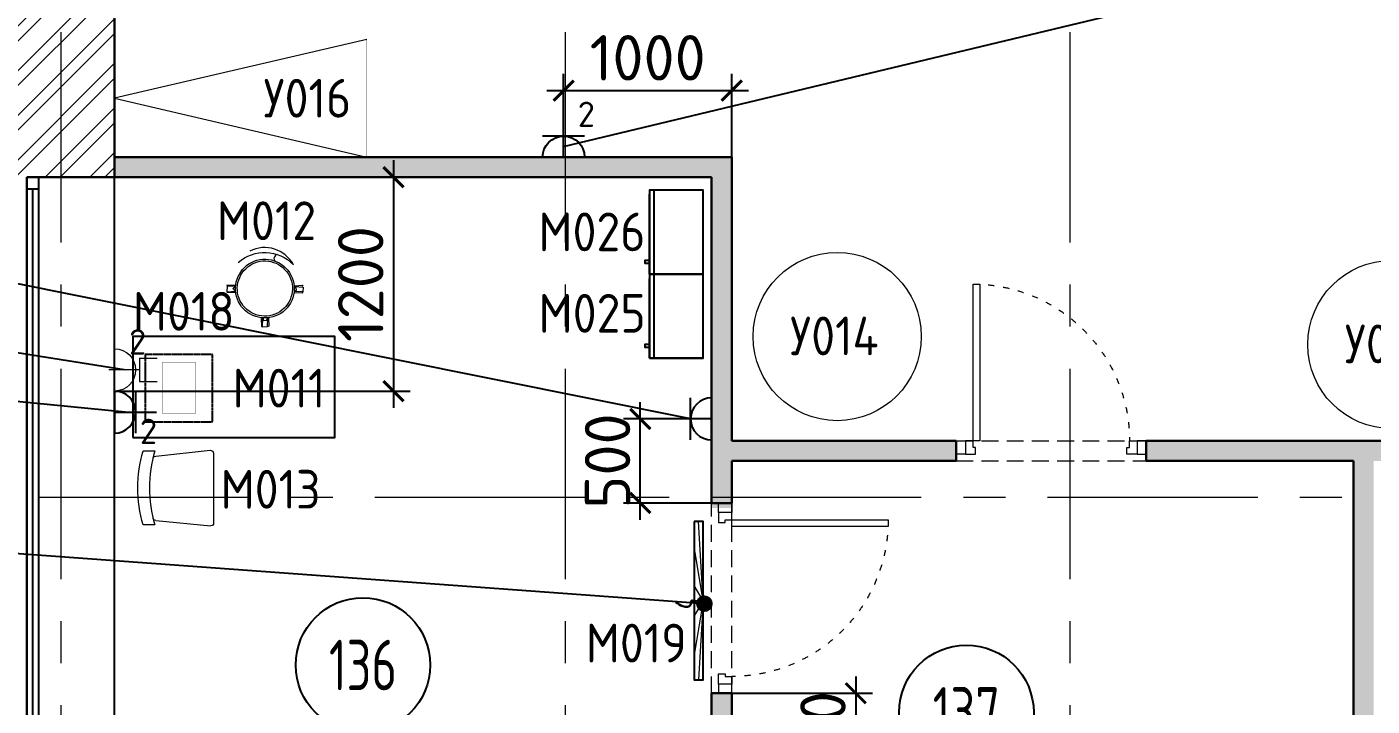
# Model space of a CAD drawing. Header units: millimetres. Extents: x -8417289 to 9420486, y 0 to 166066.
# Drawn here: x -212435 to -204436, y 90358 to 94394 of the extents above; entities that cross this region are included whole.
import ezdxf
from ezdxf import colors
from ezdxf.entities.mleader import LeaderData, LeaderLine
from ezdxf.enums import TextEntityAlignment as Align
from ezdxf.math import Vec2, Vec3

# ---------------------------------------------------------------- set-up
doc = ezdxf.new("R2010")
doc.units = ezdxf.units.MM
doc.header["$MEASUREMENT"] = 0
doc.header["$PDMODE"] = 3
doc.header["$PDSIZE"] = -4
for name, pattern in [('ACAD_ISO03W100', [30, 12, -18]), ('ADSK_Штриховая_ш2 п1', [3, 2, -1]), ('CENTER', [2, 1.25, -0.25, 0.25, -0.25]), ('HIDDEN', [6, 4, -2])]:
    doc.linetypes.add(name, pattern=pattern)
doc.layers.get('0').update_dxf_attribs({"color": 250, "lineweight": 9})
doc.layers.get('Defpoints').update_dxf_attribs({"color": 6})
for name, color, linetype, lineweight in [('_АР ТЕКСТ', 250, 'Continuous', 25), ('АР_Двери', 175, 'Continuous', 18), ('АР_Маркер экспликации', 239, 'Continuous', 13), ('АР_Номер помещения', 1, 'Continuous', 25), ('АР_Оси', 195, 'Continuous', 9), ('АР_Перегородки газоблок', 165, 'Continuous', 30), ('АР_Перегородки газоблок_Штрих', 165, 'Continuous', 5), ('АР_Сущ Несущая стена', 216, 'Continuous', 30), ('АР_тонкая линия', 250, 'Continuous', 0), ('АР_Штриховка кирпич', 250, 'Continuous', 9), ('ТХ_мебель передв', 250, 'Continuous', 13), ('ТХ_ОСНОВНОЙ', 103, 'Continuous', 25), ('ТХ_розетки СС', 3, 'Continuous', 0)]:
    doc.layers.add(name, color=color, linetype=linetype, lineweight=lineweight)
for name, color, linetype in [('АР_новое окно', 155, 'Continuous'), ('ТХ_мебель передв_поз', 251, 'Continuous'), ('ТХ_мебель_мед', 210, 'Continuous'), ('ТХ_мебель_мед_поз', 210, 'Continuous'), ('ТХ_обор_мед', 212, 'Continuous'), ('ТХ_обор_мед_поз', 212, 'Continuous'), ('ТХ_привязки ЭО', 96, 'Continuous'), ('ТХ_привязки_ВК', 174, 'Continuous'), ('ТХ_привязки_СС', 3, 'Continuous'), ('ТХ_привязки_ЭО', 96, 'Continuous'), ('ТХ_розетки ЭО', 86, 'Continuous')]:
    doc.layers.add(name, color=color, linetype=linetype)
doc.styles.add('GOST 2.304', font='CS_Gost2304.shx')
doc.styles.add('gost_A', font='CS_Gost2304.shx', dxfattribs={"width": 0.71})
doc.styles.add('ISOCPEUR', font='isocpeur.TTF')
doc.styles.add('ISOCPEUR_1', font='isocpeur.TTF', dxfattribs={"width": 0.9, "height": 250})
doc.dimstyles.new('R_100', dxfattribs={"dimtxt": 270, "dimasz": 120, "dimexe": 100, "dimexo": 0, "dimgap": 60, "dimtad": 1, "dimdec": 0, "dimrnd": 50, "dimzin": 0, "dimdsep": 46, "dimtxsty": 'ISOCPEUR', "dimblk": 'ARCHTICK', "dimcen": 0, "dimdle": 100, "dimclrd": 256, "dimclre": 256, "dimclrt": 256, "dimadec": 0, "dimazin": 0, "dimtfac": 2, "dimtdec": 0, "dimtofl": 0, "dimtmove": 1, "dimatfit": 3, "dimfxl": 1, "dimtvp": 3, "dimtolj": 1, "dimtzin": 0, "dimarcsym": 0})
pattern_1 = [(50, (0, 0), (215.17805, -18.82564), [22.5, -247.5]), (355, (0, 0), (-41.6254, 225.65764), [18, -198]), (100.45144, (17.93, -1.57), (173.55265, 206.832), [19.12206, -210.34263]), (46.1842, (0, 60), (320.1724, -49.65578), [33.75, -371.25]), (96.63564, (26.68, 55.86), (280.3986, 292.2356), [28.6831, -315.51413]), (351.18416, (0, 60), (280.3986, 292.2356), [27, -297]), (21, (30, 45), (179.07212, -120.78567), [22.5, -247.5]), (326, (30, 45), (72.9946, 217.54501), [18, -198]), (71.45144, (44.92, 34.93), (252.06671, 96.75935), [19.12206, -210.34263]), (37.5, (0, 0), (3.647957, 99.868156), [0, -195.6, 0, -201, 0, -198.75]), (7.5, (0, 0), (78.92086, 118.323514), [0, -114.6, 0, -191.1, 0, -75.75]), (327.5, (-66.9, 0), (160.14673, -6.766462), [0, -75, 0, -234, 0, -310.5]), (317.5, (-96.9, 0), (174.95585, 30.031495), [0, -97.5, 0, -155.4, 0, -220.5])]

# ---------------------------------------------------------------- blocks, each defined once
blk = doc.blocks.new('*U1018')
blk.add_lwpolyline([(-100, 80), (-100, 1010), (-140, 1010), (-140, 80)], close=True)
for points in [[(-1130, 0), (-1130, 80), (-1075, 80), (-1075, 0), (-1130, 0)], [(-1075, 80), (-1075, 0), (-1015, 0), (-1015, 40), (-1030, 40), (-1030, 80), (-1075, 80)], [(-55, 80), (-55, 0), (-115, 0), (-115, 40), (-100, 40), (-100, 80), (-55, 80)], [(0, 0), (0, 80), (-55, 80), (-55, 0), (0, 0)]]:
    blk.add_lwpolyline(points)
at = {"linetype": 'ACAD_ISO03W100', "ltscale": 3}
blk.add_arc((-100, 80), 930, 90, 180, dxfattribs=at)
blk = doc.blocks.new('*U158')
at = {"layer": 'АР_новое окно', "lineweight": 20}
for p, q in [((0, 3800), (-70, 3800)), ((0, 0), (-70, 0))]:
    blk.add_line(p, q, dxfattribs=at)
at = {"layer": 'АР_новое окно'}
for p, q in [((-70, 3800), (-70, 0)), ((-70, 0), (-70, 3800)), ((0, 3800), (0, 0)), ((0, 3730), (-70, 3730)), ((-35, 3730), (-35, 70)), ((0, 70), (-70, 70))]:
    blk.add_line(p, q, dxfattribs=at)
blk = doc.blocks.new('*U66')
at = {"layer": 'АР_Номер помещения', "color": 7}
blk.add_circle((-13696.1, 2220.2), 400, dxfattribs=at)
at = {"color": 7, "style": 'ISOCPEUR', "width": 0.7, "flags": 1}
blk.add_attdef('КАТЕГОРИЯ', (-499.2, -2092.2), '', height=250, dxfattribs=at)
at = {"layer": 'АР_Номер помещения', "color": 7, "style": 'ISOCPEUR', "width": 0.7}
blk.add_attdef('НОМЕР_ПОМЕЩЕНИЯ', text='', height=300, dxfattribs=at).set_placement((-13696.1, 2220.2), align=Align.MIDDLE_CENTER)
blk = doc.blocks.new('*U67')
at = {"layer": 'АР_Номер помещения', "color": 7}
blk.add_circle((-16592.6, 3714), 400, dxfattribs=at)
at = {"color": 7, "style": 'ISOCPEUR', "width": 0.7, "flags": 1}
blk.add_attdef('КАТЕГОРИЯ', (-499.2, -2092.2), '', height=250, dxfattribs=at)
at = {"layer": 'АР_Номер помещения', "color": 7, "style": 'ISOCPEUR', "width": 0.7}
blk.add_attdef('НОМЕР_ПОМЕЩЕНИЯ', text='', height=300, dxfattribs=at).set_placement((-16592.6, 3714), align=Align.MIDDLE_CENTER)
blk = doc.blocks.new('_DotSmall')
at = {"color": 0, "linetype": 'ByBlock', "const_width": 0.5}
blk.add_lwpolyline([(-0.0625, 0, 1), (0.0625, 0, 1)], format="xyb", close=True, dxfattribs=at)
blk = doc.blocks.new('У014')
at = {"layer": 'ТХ_мебель передв'}
blk.add_circle((-169652.2, 43208.2, -0.6), 500, dxfattribs=at)
blk = doc.blocks.new('У016')
at = {"layer": 'ТХ_мебель передв', "lineweight": 0, "ltscale": 100, "transparency": 33554687}
for p, q in [((-49562.5, 37416.5), (-49212.5, 35916.5)), ((-49212.5, 35916.5), (-48862.5, 37416.5))]:
    blk.add_line(p, q, dxfattribs=at)
at = {"layer": 'ТХ_мебель передв', "lineweight": 0, "ltscale": 100, "transparency": 33554687, "const_width": 1}
blk.add_lwpolyline([(-49562.5, 37416.5), (-49562.5, 35916.5), (-48862.5, 35916.5), (-48862.5, 37416.5)], close=True, dxfattribs=at)
blk = doc.blocks.new('стол с тумбой 1200х600')
blk.add_lwpolyline([(-19012.2, 19801.1), (-19012.2, 21001.1), (-19612.2, 21001.1), (-19612.2, 19801.1)], close=True)
at = {"linetype": 'HIDDEN', "ltscale": 0.1}
blk.add_lwpolyline([(-19505.4, 19874.7), (-19105.4, 19874.7), (-19105.4, 20274.7), (-19505.4, 20274.7)], close=True, dxfattribs=at)
blk = doc.blocks.new('М012')
at = {"layer": 'ТХ_мебель_мед', "lineweight": 0}
for points in [[(369498.5, -212973.8), (369482.6, -212920.9), (369487.9, -212920.9)], [(369535.5, -212957.9), (369525, -212910.3), (369519.7, -212915.6)], [(369392.6, -213159.1), (369345, -213169.7), (369345, -213180.3)], [(369403.2, -213201.4), (369355.5, -213212), (369355.5, -213206.7)], [(369588.5, -213307.3), (369604.4, -213355), (369609.7, -213349.7)], [(369630.8, -213291.4), (369646.7, -213344.4), (369641.4, -213344.4)]]:
    blk.add_lwpolyline(points, dxfattribs=at)
for points in [[(369530.2, -212957.9), (369514.4, -212910.3), (369487.9, -212920.9), (369503.8, -212968.5), (369509.1, -212952.6), (369519.7, -212952.6)], [(369392.6, -213164.4), (369345, -213180.3), (369350.3, -213206.7), (369403.2, -213190.9), (369387.3, -213190.9), (369382, -213175)], [(369625.5, -213296.7), (369641.4, -213344.4), (369609.7, -213355), (369599.1, -213302), (369609.7, -213312.6), (369620.2, -213312.6)]]:
    blk.add_lwpolyline(points, close=True, dxfattribs=at)
for points in [[(369567.3, -213307.3, 0.409091), (369742, -213132.6, 0.409091), (369567.3, -212957.9, 0.420501), (369392.6, -213132.6, 0.420501)], [(369567.3, -213296.7, 0.41129), (369731.4, -213132.6, 0.41129), (369567.3, -212968.5, 0.41129), (369403.2, -213132.6, 0.41129)]]:
    blk.add_lwpolyline(points, format="xyb", close=True, dxfattribs=at)
blk.add_lwpolyline([(369757.9, -213243.8, 0.40938), (369657.3, -212931.5, -0.409379), (369805.5, -213159.1)], format="xyb", dxfattribs=at)
for points in [[(369742, -213005.6), (369742, -213016.2), (369736.7, -213026.7), (369726.1, -213032)], [(369726.1, -213032), (369720.8, -213032), (369715.5, -213032), (369710.2, -213032)]]:
    blk.add_open_spline(points, degree=3, dxfattribs=at)
blk = doc.blocks.new('М018')
at = {"layer": 'ТХ_обор_мед', "ltscale": 100, "const_width": 2}
blk.add_lwpolyline([(-242944.5, 88359.5), (-242744.5, 88359.5), (-242744.5, 88059.5), (-242944.5, 88059.5)], close=True, dxfattribs=at)
blk = doc.blocks.new('М013')
at = {"lineweight": 0}
for points in [[(364127.8, -214787.9), (363799.5, -214756.1)], [(364127.8, -215169.1), (363804.8, -215206.1)]]:
    blk.add_lwpolyline(points, dxfattribs=at)
blk.add_lwpolyline([(364201.9, -215200.8), (364133.1, -215200.8, 0.144578), (364133.1, -214761.4), (364201.9, -214761.4, -0.144578)], format="xyb", close=True, dxfattribs=at)
for points in [[(363783.7, -214772), (363783.7, -214761.4), (363789, -214756.1), (363799.5, -214756.1)], [(363783.7, -215190.3), (363783.7, -215047.3), (363783.7, -214909.7), (363783.7, -214772)], [(364127.8, -214787.9), (364138.4, -214787.9), (364143.7, -214798.5), (364143.7, -214803.8)], [(364143.7, -215153.2), (364143.7, -215163.8), (364138.4, -215169.1), (364127.8, -215169.1)], [(363804.8, -215206.1), (363794.3, -215206.1), (363783.7, -215195.5), (363783.7, -215185)]]:
    blk.add_open_spline(points, degree=3, dxfattribs=at)
blk = doc.blocks.new('шкаф 500х320')
at = {"extrusion": (6.19742e-05, 0.000470712, 1)}
for p, q in [((36167.1, 31397.7, 0.1), (36167.1, 31872.7, -0.1)), ((36195, 31397.7, 0.1), (36195, 31897.7, 0.1)), ((36487.1, 31397.7, 0.1), (36167.1, 31397.7, 0.1))]:
    blk.add_line(p, q, dxfattribs=at)
at = {"elevation": 0.1}
blk.add_lwpolyline([(36167.1, 31397.7), (36487.1, 31397.7), (36487.1, 31897.7), (36167.1, 31897.7)], close=True, dxfattribs=at)
at = {"extrusion": (6.19742e-05, 0.000470712, 1), "elevation": 17.1}
blk.add_lwpolyline([(36167.1, 31462.9), (36167.1, 31479.4), (36138.9, 31479.4), (36138.9, 31462.9)], close=True, dxfattribs=at)
blk = doc.blocks.new('A$C037C7971')
at = {"lineweight": 18}
for q in [(0, 27), (148.3, 0), (381.3, 0), (471, 0), (942, 27), (793.7, 0), (560.7, 0)]:
    blk.add_line((471, 54), q, dxfattribs=at)
blk.add_lwpolyline([(0, 0), (942, 0), (942, 54), (0, 54)], close=True)
blk = doc.blocks.new('*U3110')
at = {"color": 0, "linetype": 'ByBlock', "lineweight": -2}
for p, q in [((0, 2.5), (0, -2.5)), ((2.5, 2.5), (2.5, -2.5)), ((0, 0), (2.5, 0)), ((2.5, 0), (5, 0))]:
    blk.add_line(p, q, dxfattribs=at)
blk.add_arc((0, 0), 2.5, 270, 90, dxfattribs=at)
at = {"style": 'GOST 2.304', "width": 0.8, "flags": 1}
blk.add_attdef('MARKA', (-9.86, 4.54), '', height=2.5, dxfattribs=at)
at = {"ltscale": 50, "style": 'gost_A', "width": 0.71}
blk.add_attdef('№GRUP', text='', height=2.5, dxfattribs=at).set_placement((5.14, 6.05), align=Align.MIDDLE_CENTER)
blk = doc.blocks.new('_ArchTick')
at = {"color": 0, "linetype": 'ByBlock', "const_width": 0.15}
blk.add_lwpolyline([(-0.5, -0.5), (0.5, 0.5)], dxfattribs=at)
blk = doc.blocks.new('*D2738')
at = {"layer": 'Defpoints', "color": 0, "linetype": 'ByBlock', "lineweight": 13, "ltscale": 500, "transparency": 16777216}
for p in [(-208243.8, 94016), (-209243.8, 93620.7), (-208243.8, 93620.7)]:
    blk.add_point(p, dxfattribs=at)
at = {"layer": 'ТХ_привязки_ЭО', "linetype": 'ByBlock', "lineweight": -2, "ltscale": 500, "transparency": 16777216}
for p, q in [((-209243.8, 93620.7), (-209243.8, 94116)), ((-208243.8, 93620.7), (-208243.8, 94116)), ((-209343.8, 94016), (-208143.8, 94016))]:
    blk.add_line(p, q, dxfattribs=at)
at = {"layer": 'ТХ_привязки_ЭО', "linetype": 'ByBlock', "lineweight": -2, "ltscale": 500, "transparency": 16777216, "xscale": 120, "yscale": 120, "zscale": 120, "rotation": 180}
blk.add_blockref('_ArchTick', (-209243.8, 94016), dxfattribs=at)
at = {"layer": 'ТХ_привязки_ЭО', "linetype": 'ByBlock', "lineweight": -2, "ltscale": 500, "transparency": 16777216, "xscale": 120, "yscale": 120, "zscale": 120}
blk.add_blockref('_ArchTick', (-208243.8, 94016), dxfattribs=at)
at = {"layer": 'ТХ_привязки_ЭО', "linetype": 'ByBlock', "lineweight": 13, "ltscale": 500, "transparency": 16777216, "insert": (-208743.8, 94211), "char_height": 270, "attachment_point": 5, "style": 'ISOCPEUR'}
blk.add_mtext('\\A1;1000', dxfattribs=at)
blk = doc.blocks.new('_None')
blk = doc.blocks.new('RG45 блок на 2 шт')
at = {"color": 0, "linetype": 'ByBlock', "lineweight": -2, "ltscale": 100}
for p, q in [((-22.3, 120.5), (-22.3, -120.5)), ((-163.9, 66.1), (-265.9, 66.1)), ((-163.9, 66.1), (-163.9, -66.1)), ((-163.9, 0), (10.4, 0)), ((-163.9, -66.1), (-265.9, -66.1))]:
    blk.add_line(p, q, dxfattribs=at)
blk.add_arc((-22.3, 0), 120.5, 90, 270, dxfattribs=at)
blk = doc.blocks.new('*D2791')
at = {"layer": 'Defpoints', "color": 0, "linetype": 'ByBlock', "lineweight": 13, "ltscale": 500, "transparency": 16777216}
for p in [(-212368.7, 93502.2), (-211914, 92230.7), (-210255.3, 92230.7)]:
    blk.add_point(p, dxfattribs=at)
at = {"layer": 'ТХ_привязки_ЭО', "linetype": 'ByBlock', "lineweight": -2, "ltscale": 500, "transparency": 16777216}
for p, q in [((-210255.3, 93602.2), (-210255.3, 92130.7)), ((-212368.7, 93502.2), (-210155.3, 93502.2)), ((-211914, 92230.7), (-210155.3, 92230.7))]:
    blk.add_line(p, q, dxfattribs=at)
at = {"layer": 'ТХ_привязки_ЭО', "linetype": 'ByBlock', "lineweight": -2, "ltscale": 500, "transparency": 16777216, "xscale": 120, "yscale": 120, "zscale": 120}
for p, rotation in [((-210255.3, 93502.2), 90), ((-210255.3, 92230.7), 270)]:
    blk.add_blockref('_ArchTick', p, dxfattribs=dict(at, rotation=rotation))
at = {"layer": 'ТХ_привязки_ЭО', "linetype": 'ByBlock', "lineweight": 13, "ltscale": 500, "transparency": 16777216, "insert": (-210450.3, 92866.4), "char_height": 270, "attachment_point": 5, "rotation": 90, "style": 'ISOCPEUR'}
blk.add_mtext('\\A1;1200', dxfattribs=at)
blk = doc.blocks.new('A$Cac6d02b9')
at = {"lineweight": 30}
h = blk.add_hatch(color=256, dxfattribs=at)
edge = h.paths.add_edge_path()
edge.add_arc((43.1, 43.1), 43.1, 0, 360)
blk.add_circle((43.1, 43.1), 43.1, dxfattribs=at)
blk.add_spline([(33.3, 212.6), (58.3, 170.6), (49.2, 125.1), (25.4, 120.5), (43.1, 86.2)], degree=3, dxfattribs=at)
blk = doc.blocks.new('*D2793')
at = {"layer": 'Defpoints', "color": 0, "linetype": 'ByBlock', "lineweight": 13, "ltscale": 500, "transparency": 16777216}
for p in [(-208787.6, 92064.9), (-208426.3, 92064.9), (-208363.8, 91564.9)]:
    blk.add_point(p, dxfattribs=at)
at = {"layer": 'ТХ_привязки_ЭО', "linetype": 'ByBlock', "lineweight": -2, "ltscale": 500, "transparency": 16777216}
for p, q in [((-208787.6, 91464.9), (-208787.6, 92164.9)), ((-208426.3, 92064.9), (-208887.6, 92064.9)), ((-208363.8, 91564.9), (-208887.6, 91564.9))]:
    blk.add_line(p, q, dxfattribs=at)
at = {"layer": 'ТХ_привязки_ЭО', "linetype": 'ByBlock', "lineweight": -2, "ltscale": 500, "transparency": 16777216, "xscale": 120, "yscale": 120, "zscale": 120}
for p, rotation in [((-208787.6, 92064.9), 90), ((-208787.6, 91564.9), 270)]:
    blk.add_blockref('_ArchTick', p, dxfattribs=dict(at, rotation=rotation))
at = {"layer": 'ТХ_привязки_ЭО', "linetype": 'ByBlock', "lineweight": 13, "ltscale": 500, "transparency": 16777216, "insert": (-208982.6, 91814.9), "char_height": 270, "attachment_point": 5, "rotation": 90, "style": 'ISOCPEUR'}
blk.add_mtext('\\A1;500', dxfattribs=at)
blk = doc.blocks.new('*D2795')
at = {"layer": 'Defpoints', "color": 0, "linetype": 'ByBlock', "lineweight": 13, "ltscale": 500, "transparency": 16777216}
for p in [(-208363.7, 90434.6), (-208363.7, 89882.7, -0.6), (-207506.5, 89882.7)]:
    blk.add_point(p, dxfattribs=at)
at = {"layer": 'ТХ_привязки_ВК', "linetype": 'ByBlock', "lineweight": -2, "ltscale": 500, "transparency": 16777216}
for p, q in [((-207506.5, 90534.6), (-207506.5, 89782.7)), ((-208363.7, 90434.6), (-207406.5, 90434.6)), ((-208363.7, 89882.7), (-207406.5, 89882.7))]:
    blk.add_line(p, q, dxfattribs=at)
at = {"layer": 'ТХ_привязки_ВК', "linetype": 'ByBlock', "lineweight": -2, "ltscale": 500, "transparency": 16777216, "xscale": 120, "yscale": 120, "zscale": 120}
for p, rotation in [((-207506.5, 90434.6), 90), ((-207506.5, 89882.7), 270)]:
    blk.add_blockref('_ArchTick', p, dxfattribs=dict(at, rotation=rotation))
at = {"layer": 'ТХ_привязки_ВК', "linetype": 'ByBlock', "lineweight": 13, "ltscale": 500, "transparency": 16777216, "insert": (-207701.5, 90158.6), "char_height": 270, "attachment_point": 5, "rotation": 90, "style": 'ISOCPEUR'}
blk.add_mtext('\\A1;550', dxfattribs=at)

msp = doc.modelspace()

# ---------------------------------------------------------------- hatches: boundary and pattern name
at = {"layer": 'АР_Перегородки газоблок_Штрих', "ltscale": 100}
h = msp.add_hatch(dxfattribs=at)
h.set_pattern_fill('AR-CONC', color=256, scale=30)
h.set_pattern_definition(pattern_1)
h.paths.add_polyline_path([(-208243.8, 93620.7), (-211915, 93620.7), (-211915, 93500.7), (-208363.8, 93500.7), (-208363.8, 91534.9), (-208243.7, 91534.9), (-208243.7, 91815.7), (-206908.8, 91815.7), (-206908.8, 91935.7), (-208243.7, 91935.7)])
h = msp.add_hatch(dxfattribs=at)
h.set_pattern_fill('AR-CONC', color=256, scale=30)
h.set_pattern_definition(pattern_1)
h.paths.add_polyline_path([(-204426.4, 91815.7), (-201957.5, 91815.7), (-201957.5, 91935.7), (-205778.8, 91935.7), (-205778.8, 91815.7), (-204546.4, 91815.7), (-204546.4, 86840.6), (-204426.4, 86840.6), (-204426.4, 87522.7), (-200554.9, 87522.7), (-200554, 87523.6), (-200554, 87642.7), (-204426.4, 87642.7)])
h = msp.add_hatch(dxfattribs=at)
h.set_pattern_fill('AR-CONC', color=256, scale=30)
h.set_pattern_definition(pattern_1)
h.paths.add_polyline_path([(-208243.8, 90434.9), (-208363.8, 90434.9), (-208362.9, 87620.7), (-211914, 87620.7), (-211914, 87500.7), (-208364.4, 87500.7), (-208363.8, 86892), (-208243.8, 86892)])
at = {"layer": 'АР_Штриховка кирпич', "ltscale": 100}
h = msp.add_hatch(dxfattribs=at)
h.set_pattern_fill('ANSI32', color=256, scale=500)
h.set_pattern_definition([(45, (-1163480.52, 164822.8), (-132.58252, 132.58252), []), (45, (-1163392.13, 164822.8), (-132.58252, 132.58252), [])])
h.paths.add_polyline_path([(-211914, 95120.7), (-212554, 95120.7), (-212554, 93500.7), (-211914, 93500.7)])

# ---------------------------------------------------------------- linework, layer by layer
at = {"layer": 'АР_новое окно'}
msp.add_line((-211914, 89700.7), (-211914, 93500.7), dxfattribs=at)
at = {"layer": 'АР_Оси', "linetype": 'CENTER', "ltscale": 1000}
for p, q in [((-212233.9, 134363.2), (-212233.9, 78630.8)), ((-209233.9, 134363.2), (-209233.9, 78630.8)), ((-206233.9, 134363.2), (-206233.9, 78630.8)), ((-224366.7, 91600.7), (-141188.3, 91600.7))]:
    msp.add_line(p, q, dxfattribs=at)
at = {"layer": 'АР_Перегородки газоблок', "ltscale": 100}
for points in [[(-211915, 93620.7), (-208243.8, 93620.7)], [(-208243.8, 93620.7), (-208243.7, 91935.7)], [(-208363.8, 93500.7), (-211915, 93500.7)], [(-208363.8, 91564.9), (-208363.8, 93500.7)], [(-208243.7, 91935.7), (-206908.8, 91935.7)], [(-206908.8, 91935.7), (-206908.8, 91815.7)], [(-205778.8, 91815.7), (-205778.8, 91935.7)], [(-205778.8, 91935.7), (-201957.5, 91935.7)], [(-206908.8, 91815.7), (-208243.7, 91815.7)], [(-208243.7, 91815.7), (-208243.7, 91564.9)], [(-204546.4, 91815.7), (-205778.8, 91815.7)], [(-204546.4, 86840.6), (-204546.4, 91815.7)], [(-208243.8, 91564.9), (-208363.8, 91564.9)], [(-208362.9, 87620.7), (-208363.8, 90434.9)], [(-208363.8, 90434.9), (-208243.8, 90434.9)], [(-208243.8, 90434.9), (-208243.8, 86892)]]:
    msp.add_lwpolyline(points, dxfattribs=at)
at = {"layer": 'АР_Сущ Несущая стена', "ltscale": 100}
for p, q in [((-211914, 93500.7), (-211914, 95120.7)), ((-212435.1, 93500.7), (-211914, 93500.7)), ((-212435.1, 93500.7), (-211914, 93500.7)), ((-212435.1, 93500.7), (-211914, 93500.7)), ((-212435.1, 93435.7), (-212435.1, 93500.7))]:
    msp.add_line(p, q, dxfattribs=at)
at = {"layer": 'АР_Сущ Несущая стена', "color": 4, "lineweight": 15, "ltscale": 100}
msp.add_line((-212435.1, 89700.7), (-212435.1, 93500.7), dxfattribs=at)
at = {"layer": 'АР_тонкая линия', "linetype": 'ADSK_Штриховая_ш2 п1', "ltscale": 50}
for p, q in [((-206908.8, 91935.7), (-205778.8, 91935.4)), ((-206908.8, 91815.7), (-205778.8, 91815.2)), ((-208363.7, 90434.6), (-208363.4, 91564.6)), ((-208244.2, 90434.6), (-208243.7, 91564.7))]:
    msp.add_line(p, q, dxfattribs=at)

# ---------------------------------------------------------------- block references
at = {"layer": 'АР_Двери', "xscale": -1}
msp.add_blockref('*U1018', (-206908.8, 91855.7), dxfattribs=at)
at = {"layer": 'АР_Двери', "xscale": -1, "rotation": 270}
msp.add_blockref('*U1018', (-208323.7, 91564.7), dxfattribs=at)
at = {"layer": 'АР_Маркер экспликации', "color": 7}
ref = msp.add_blockref('*U66', (-196740.8, 88382.3), dxfattribs=at)
ref.add_attrib('НОМЕР_ПОМЕЩЕНИЯ', '136', dxfattribs={"layer": 'АР_Номер помещения', "color": 7, "height": 300, "style": 'ISOCPEUR', "width": 0.7}).set_placement((-210436.9, 90602.5), align=Align.MIDDLE_CENTER)
ref = msp.add_blockref('*U67', (-190256, 86607.2), dxfattribs=at)
ref.add_attrib('НОМЕР_ПОМЕЩЕНИЯ', '137', dxfattribs={"layer": 'АР_Номер помещения', "color": 7, "height": 300, "style": 'ISOCPEUR', "width": 0.7}).set_placement((-206848.6, 90321.2), align=Align.MIDDLE_CENTER)
at = {"layer": 'АР_новое окно', "xscale": -1, "rotation": 180}
msp.add_blockref('*U158', (-212365.1, 93500.7), dxfattribs=at)
at = {"layer": 'ТХ_мебель передв', "rotation": 270}
msp.add_blockref('У016', (-247830.5, 44758.1), dxfattribs=at)
at = {"layer": 'ТХ_мебель передв'}
for p in [(-37964.8, 49346.3, 0.6), (-34666.5, 49299, 0.6)]:
    msp.add_blockref('У014', p, dxfattribs=at)
at = {"layer": 'ТХ_мебель_мед'}
for p in [(-244900.5, 61527.5, -0.1), (-244900.5, 61027.5, -0.1)]:
    msp.add_blockref('шкаф 500х320', p, dxfattribs=at)
for name, p, rotation in [('стол с тумбой 1200х600', (-231605.8, 72942.8), 270), ('М013', (152458.5, -123326.2), 180)]:
    msp.add_blockref(name, p, dxfattribs=dict(at, rotation=rotation))
at = {"layer": 'ТХ_обор_мед', "xscale": -1}
msp.add_blockref('М018', (-454375.6, 4040.4), dxfattribs=at)
at = {"layer": 'ТХ_обор_мед', "lineweight": 0, "rotation": 270}
msp.add_blockref('A$C037C7971', (-208467.8, 91455.8), dxfattribs=at)
at = {"layer": 'ТХ_ОСНОВНОЙ', "xscale": -1, "rotation": 285.5889964700162}
msp.add_blockref('М012', (93587.7, -205856.4), dxfattribs=at)
at = {"layer": 'ТХ_розетки СС', "ltscale": 50, "xscale": -1.041666665, "yscale": 1.041666665, "zscale": 1.041666665}
msp.add_blockref('RG45 блок на 2 шт', (-211937.3, 92356.2), dxfattribs=at)
at = {"layer": 'ТХ_розетки ЭО', "linetype": 'ByBlock', "ltscale": 50, "xscale": -50, "yscale": 50, "zscale": 50, "rotation": 270}
msp.add_blockref('*U3110', (-209243.8, 93620.7), dxfattribs=at)
at = {"layer": 'ТХ_розетки ЭО', "ltscale": 50, "xscale": 50, "yscale": 50, "zscale": 50}
msp.add_blockref('*U3110', (-211914, 92105.7), dxfattribs=at)
at = {"layer": 'ТХ_розетки ЭО', "ltscale": 50, "xscale": 50, "yscale": 50, "zscale": 50, "rotation": 180}
msp.add_blockref('*U3110', (-208363.8, 92064.9), dxfattribs=at)
at = {"layer": 'ТХ_розетки ЭО', "color": 1, "lineweight": 60, "ltscale": 100, "xscale": -1, "rotation": 90}
msp.add_blockref('A$Cac6d02b9', (-208363.6, 91009.9), dxfattribs=at)

# ---------------------------------------------------------------- texts
at = {"layer": 'ТХ_мебель передв_поз', "lineweight": 35, "style": 'ISOCPEUR_1', "width": 0.9}
msp.add_text('У016', height=230, dxfattribs=at).set_placement((-211028.5, 93855.6))
at = {"layer": 'ТХ_мебель передв_поз', "style": 'ISOCPEUR_1', "width": 0.9}
for p in [(-207897.5, 92443), (-204599.2, 92395.6)]:
    msp.add_text('У014', height=230, dxfattribs=at).set_placement(p)
at = {"layer": 'ТХ_мебель_мед_поз', "style": 'ISOCPEUR_1', "width": 0.9}
for s, p in [('М012', (-211306.1, 93127.6)), ('М026', (-209394.1, 93061.5)), ('М025', (-209393.1, 92577.5)), ('М011', (-211212.7, 92132.9)), ('М013', (-211284.1, 91531.9))]:
    msp.add_text(s, height=230, dxfattribs=at).set_placement(p)
at = {"layer": 'ТХ_обор_мед_поз', "style": 'ISOCPEUR_1', "width": 0.9}
for s, p in [('М018', (-211805.7, 92589.4)), ('М019', (-209112.5, 90617.9, -0.6))]:
    msp.add_text(s, height=230, dxfattribs=at).set_placement(p)
at = {"layer": 'ТХ_розетки СС', "style": 'ISOCPEUR'}
msp.add_text('2', height=150, dxfattribs=at).set_placement((-211828, 92447.7, 0))
at = {"layer": 'ТХ_розетки ЭО', "style": 'ISOCPEUR'}
for p in [(-209160, 93800.4, 0), (-211763.5, 91915.9, 0)]:
    msp.add_text('2', height=150, dxfattribs=at).set_placement(p)

# ---------------------------------------------------------------- dimensions: what is measured, and where the dimension line sits
at = {"layer": 'ТХ_привязки_ВК', "linetype": 'ByBlock', "lineweight": 13, "ltscale": 500}
dim = msp.add_linear_dim(base=(-207506.5, 89882.7), p1=(-208363.7, 90434.6), p2=(-208363.7, 89882.7, -0.6), angle=90, dimstyle='R_100', override={"dimpost": '\\X'}, dxfattribs=at)
dim.commit()
dim.dimension.update_dxf_attribs({"geometry": '*D2795', "text_midpoint": (-207506.5, 90158.6), "dimtype": 160})
at = {"layer": 'ТХ_привязки_ЭО', "linetype": 'ByBlock', "lineweight": 13, "ltscale": 500}
dim = msp.add_linear_dim(base=(-208243.8, 94016), p1=(-209243.8, 93620.7), p2=(-208243.8, 93620.7), dimstyle='R_100', override={"dimpost": '\\X'}, dxfattribs=at)
dim.commit()
dim.dimension.update_dxf_attribs({"geometry": '*D2738', "text_midpoint": (-208743.8, 94211)})
dim = msp.add_linear_dim(base=(-210255.3, 92230.7), p1=(-212368.7, 93502.2), p2=(-211914, 92230.7), angle=90, text='1200', dimstyle='R_100', override={"dimpost": '\\X'}, dxfattribs=at)
dim.commit()
dim.dimension.update_dxf_attribs({"geometry": '*D2791', "text_midpoint": (-210450.3, 92866.4)})
dim = msp.add_linear_dim(base=(-208787.6, 92064.9), p1=(-208363.8, 91564.9), p2=(-208426.3, 92064.9), angle=90, dimstyle='R_100', override={"dimpost": '\\X'}, dxfattribs=at)
dim.commit()
dim.dimension.update_dxf_attribs({"geometry": '*D2793', "text_midpoint": (-208787.6, 91814.9), "dimtype": 160})

# ---------------------------------------------------------------- leaders
at = {"layer": '_АР ТЕКСТ'}
ml = msp.add_multileader_mtext('Standard', dxfattribs=at)
ml.set_content('{\\W0.8;-2,550}', color=256, style='ISOCPEUR')
ml.set_leader_properties(color=256, linetype='Continuous', lineweight=-1)
ml.set_arrow_properties(name='DOTSMALL')
ml.build(insert=Vec2(0, 0))
ml.multileader.update_dxf_attribs({"has_text_frame": 1, "text_left_attachment_type": 4, "text_right_attachment_type": 4, "dogleg_length": 100, "arrow_head_size": 180})
ctx = ml.context
ctx.base_point, ctx.char_height, ctx.arrow_head_size, ctx.landing_gap_size, ctx.plane_origin = Vec3(-302775.8, 123943.3, -2), 250, 180, 50, Vec3(-302295.5, 121699.2, -2)
ctx.left_attachment, ctx.right_attachment = 4, 4
notes = []
notes.append((ctx, [(0, (0, 0, 0), (0, 0), (1, 0), 1, [])]))
ctx.mtext.insert, ctx.mtext.width, ctx.mtext.defined_height, ctx.mtext.line_spacing_style, ctx.mtext.flow_direction = Vec3(-302725.8, 124276.6, -2), 801.086, 330.7, 2, 5
ml = msp.add_multileader_mtext('Standard', dxfattribs=at)
ml.set_content('{\\W0.8;-2,550}', color=256, style='ISOCPEUR')
ml.set_leader_properties(color=256, linetype='Continuous', lineweight=-1)
ml.set_arrow_properties(name='DOTSMALL')
ml.build(insert=Vec2(0, 0))
ml.multileader.update_dxf_attribs({"has_text_frame": 1, "text_left_attachment_type": 4, "text_right_attachment_type": 4, "dogleg_length": 100, "arrow_head_size": 180})
ctx = ml.context
ctx.base_point, ctx.char_height, ctx.arrow_head_size, ctx.landing_gap_size, ctx.plane_origin = Vec3(-314736, 120073.3, -2), 250, 180, 50, Vec3(-314255.7, 117829.3, -2)
ctx.left_attachment, ctx.right_attachment = 4, 4
notes.append((ctx, [(0, (0, 0, 0), (0, 0), (1, 0), 1, [])]))
ctx.mtext.insert, ctx.mtext.width, ctx.mtext.defined_height, ctx.mtext.line_spacing_style, ctx.mtext.flow_direction = Vec3(-314686, 120406.6, -2), 801.086, 330.7, 2, 5
at = {"layer": 'ТХ_привязки ЭО'}
ml = msp.add_multileader_mtext('Standard', dxfattribs=at)
ml.set_content('{\\fArial|b0|i0|c204|p34;Блок розеток на \\fArial|b0|i0|c0|p34;H-1800\\fArial|b0|i0|c204|p34;мм от УЧП\\Pдля подкл.:\\P- 2х0.5кВт/220В/1Ф - доп. оборуд-е}', color=256, style='ISOCPEUR')
ml.set_leader_properties()
ml.set_arrow_properties(name='NONE')
ml.build(insert=Vec2(0, 0))
ml.multileader.update_dxf_attribs({"text_left_attachment_type": 6, "text_right_attachment_type": 6, "dogleg_length": 0.36})
ctx = ml.context
ctx.base_point, ctx.char_height, ctx.plane_origin = Vec3(-184432.6, 99636.2, -0.6), 200, Vec3(-186013.5, 89415.5, -0.6)
ctx.left_attachment, ctx.right_attachment = 6, 6
notes.append((ctx, [(0, (1, 1, 0), (-184433, 99636.2, -0.6), (1, 0), 0.36, [(0, [(-209243.8, 93683.2, -0.6)], 0, [])])]))
ctx.mtext.insert, ctx.mtext.width, ctx.mtext.flow_direction = Vec3(-184430.6, 99895, -0.6), 4801.524, 5
ml = msp.add_multileader_mtext('Standard', dxfattribs=at)
ml.set_content('{\\fArial|b0|i0|c204|p34;Розетка на Н-300мм от УЧП\\Pдля подкл. доп. оборудования:\\P- 1х0.5кВт/220В/1Ф}', color=256, style='ISOCPEUR')
ml.set_leader_properties()
ml.set_arrow_properties(name='NONE')
ml.build(insert=Vec2(0, 0))
ml.multileader.update_dxf_attribs({"text_left_attachment_type": 6, "text_right_attachment_type": 6, "dogleg_length": 0.36})
ctx = ml.context
ctx.base_point, ctx.char_height, ctx.plane_origin = Vec3(-232966.7, 96177.6), 200, Vec3(-221539.8, 85893.5)
ctx.left_attachment, ctx.right_attachment = 6, 6
notes.append((ctx, [(1, (1, 1, 0), (-228969.1, 96177.6), (-1, 0), 0.36, [(0, [(-208488.8, 92064.9)], 0, [])])]))
ctx.mtext.insert, ctx.mtext.width, ctx.mtext.flow_direction = Vec3(-232964.7, 96417.6), 7036.07, 5
ml = msp.add_multileader_mtext('Standard', dxfattribs=at)
ml.set_content('{\\fArial|b0|i0|c204|p34;Блок розеток на Н-300мм от УЧП\\Pдля подкл. рабочего места:\\P- 1х0,1 кВт/220В/1Ф лампа настольная\\P- 1х0,5 кВт/220В/1Ф - доп. оборудование}', color=256, style='ISOCPEUR')
ml.set_leader_properties()
ml.set_arrow_properties(name='NONE')
ml.build(insert=Vec2(0, 0))
ml.multileader.update_dxf_attribs({"text_left_attachment_type": 6, "text_right_attachment_type": 6, "dogleg_length": 0.36})
ctx = ml.context
ctx.base_point, ctx.char_height, ctx.plane_origin = Vec3(-232966.7, 93664.7), 200, Vec3(-245127.1, 80757.9)
ctx.left_attachment, ctx.right_attachment = 6, 6
notes.append((ctx, [(1, (1, 1, 0), (-227711.7, 93664.7), (-1, 0), 0.36, [(2, [(-211851.5, 92105.7)], 0, [])])]))
ctx.mtext.insert, ctx.mtext.width, ctx.mtext.flow_direction = Vec3(-232964.7, 93923.5), 6885.487, 5
ml = msp.add_multileader_mtext('Standard', dxfattribs=at)
ml.set_content('\\A1;{\\fArial|b0|i0|c204|p34;Вывод кабеля над дверью \\Pдля подкл. облучателя бактерицидного (поз. М019):\\P\\A0;- 1х\\fArial|b0|i0|c0|p34;0\\fArial|b0|i0|c204|p34;,1 кВт\\A1;/\\A0;220В/1Ф\\P- \\A1;Предусмотреть выключатель внутри и снаружи на высоте 1800мм от УЧП\\PПредусмотреть индикатор процесса облучения лампа "не входить"}', color=256, style='ISOCPEUR')
ml.set_leader_properties()
ml.set_arrow_properties(name='NONE')
ml.build(insert=Vec2(0, 0))
ml.multileader.update_dxf_attribs({"text_left_attachment_type": 6, "text_right_attachment_type": 6, "dogleg_length": 0.36})
ctx = ml.context
ctx.base_point, ctx.char_height, ctx.plane_origin = Vec3(-232966.7, 92193.4), 200, Vec3(-239933.1, 85818)
ctx.left_attachment, ctx.right_attachment = 6, 6
notes.append((ctx, [(1, (1, 1, 0), (-225232.9, 92193.4), (-1, 0), 0.36, [(1, [(-208406.7, 90966.8)], 0, [])])]))
ctx.mtext.insert, ctx.mtext.width, ctx.mtext.flow_direction = Vec3(-232964.7, 92434.5), 7943.32, 5
at = {"layer": 'ТХ_привязки_СС'}
ml = msp.add_multileader_mtext('Standard', dxfattribs=at)
ml.set_content('{\\fArial|b0|i0|c204|p34;Блок  розеток на\\A1; \\fArial|b0|i0|c0|p34;H- 300\\fArial|b0|i0|c204|p34;мм от УЧП\\P\\A0;для подкл. рабочего места\\P\\A1;-2хRJ45}', color=256, style='ISOCPEUR')
ml.set_leader_properties()
ml.set_arrow_properties(name='NONE')
ml.build(insert=Vec2(0, 0))
ml.multileader.update_dxf_attribs({"text_left_attachment_type": 6, "text_right_attachment_type": 6, "dogleg_length": 0.36})
ctx = ml.context
ctx.base_point, ctx.char_height, ctx.plane_origin = Vec3(-232904.8, 94999.9), 200, Vec3(-223795, 77376.1)
ctx.left_attachment, ctx.right_attachment = 6, 6
notes.append((ctx, [(1, (1, 1, 0), (-228474.9, 94999.9), (-1, 0), 0.36, [(3, [(-211857.4, 92356.2)], 0, [])])]))
ctx.mtext.insert, ctx.mtext.width, ctx.mtext.defined_height, ctx.mtext.flow_direction = Vec3(-232902.8, 95239.9), 7442.563, 240, 5
for ctx, leaders in notes:
    for number, flags, end, landing, length, lines in leaders:
        leader = LeaderData()
        leader.index, (leader.has_last_leader_line, leader.has_dogleg_vector, leader.attachment_direction) = number, flags
        leader.last_leader_point, leader.dogleg_vector, leader.dogleg_length = Vec3(end), Vec3(landing), length
        for number, points, colour, breaks in lines:
            line = LeaderLine()
            line.index, line.vertices, line.color, line.breaks = number, Vec3.list(points), colors.encode_raw_color(colour), breaks
            leader.lines.append(line)
        ctx.leaders.append(leader)

doc.saveas('drawing.dxf')
